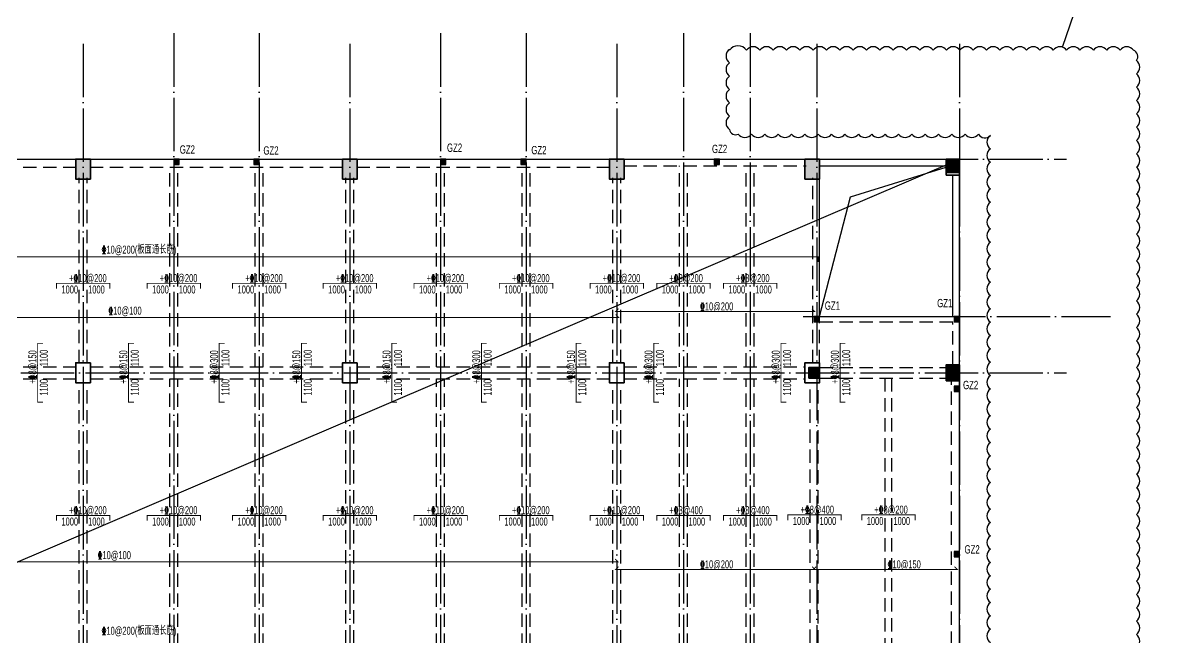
# Model space of a CAD drawing. Extents: x -695511 to 885008, y -751583 to -95266.
# Drawn here: x 565987 to 608510, y -378994 to -355973 of the extents above; entities that cross this region are included whole.
import ezdxf
from ezdxf.enums import TextEntityAlignment as Align

# ---------------------------------------------------------------- set-up
doc = ezdxf.new("R2010")
doc.units = 0
doc.header["$LTSCALE"] = 1000
doc.header["$MEASUREMENT"] = 0
doc.linetypes.add('DOTE', pattern=[2.42, 2, -0.2, 0.02, -0.2])
doc.linetypes.add('线型3', pattern=[750, 500, -250])
for name, color, linetype in [('_0', 7, 'Continuous'), ('DOTE', 1, 'Continuous'), ('GZ', 211, 'Continuous'), ('SEDOTE', 40, 'DOTE'), ('修改说明', 190, 'Continuous'), ('填充', 8, 'Continuous')]:
    doc.layers.add(name, color=color, linetype=linetype)
for name, color, linetype, lineweight in [('BEAM', 4, 'Continuous', 25), ('BEAM-DASH', 4, '线型3', 25), ('HOLE', 7, 'Continuous', 25), ('楼板正筋文字', 7, 'Continuous', 18), ('楼板正筋钢筋', 1, 'Continuous', 35), ('楼板负筋文字', 7, 'Continuous', 18), ('楼板负筋标注', 142, 'Continuous', 18), ('楼板负筋钢筋', 14, 'Continuous', 35), ('砼柱', 2, 'Continuous', 35)]:
    doc.layers.add(name, color=color, linetype=linetype, lineweight=lineweight)
doc.styles.add('样式 1', font='GS_TXT.shx', dxfattribs={"width": 0.7, "height": 375, "bigfont": 'yjkchn.shx'})
doc.styles.add('样式 5', font='GS_TXT.shx', dxfattribs={"width": 0.7, "height": 250, "bigfont": 'yjkchn.shx'})

# ---------------------------------------------------------------- blocks, each defined once
blk = doc.blocks.new('3fmb')
at = {"layer": 'BEAM'}
for p, q in [((323924, -693258), (333424, -693258)), ((333924, -693258), (343424, -693258)), ((343924, -693258), (353424, -693258)), ((353924, -693258), (360774, -693258)), ((361274, -693258), (366024, -693258)), ((361274, -693508), (366024, -693508)), ((361274, -699258), (361274, -693958)), ((366274, -699158), (366274, -693858)), ((366524, -700958), (366524, -693858)), ((361274, -699158), (366274, -699158)), ((366524, -712958), (366524, -701558))]:
    blk.add_line(p, q, dxfattribs=at)
at = {"layer": 'BEAM-DASH', "ltscale": 0.001}
for p, q in [((353924, -693508), (360774, -693508)), ((356024, -701033), (356024, -693508)), ((356324, -701033), (356324, -693508)), ((358524, -701033), (358524, -693508)), ((358824, -701033), (358824, -693508)), ((323924, -693558), (333424, -693558)), ((333524, -700908), (333524, -693958)), ((333824, -700908), (333824, -693958)), ((333924, -693558), (343424, -693558)), ((336924, -701033), (336924, -693558)), ((337224, -701033), (337224, -693558)), ((340124, -701033), (340124, -693558)), ((340424, -701033), (340424, -693558)), ((343524, -700908), (343524, -693958)), ((343824, -700908), (343824, -693958)), ((343924, -693558), (353424, -693558)), ((346924, -701033), (346924, -693558)), ((347224, -701033), (347224, -693558)), ((350124, -701033), (350124, -693558)), ((350424, -701033), (350424, -693558)), ((353524, -700908), (353524, -693958)), ((353824, -700908), (353824, -693958)), ((361024, -699258), (361024, -693958)), ((361024, -700908), (361024, -699258)), ((361274, -700908), (361274, -699258)), ((361274, -699358), (366274, -699358)), ((366274, -700958), (366274, -699358)), ((323924, -701033), (333424, -701033)), ((333924, -701033), (343424, -701033)), ((343924, -701033), (353424, -701033)), ((353924, -701033), (360724, -701033)), ((361274, -701058), (366024, -701058)), ((323924, -701483), (333424, -701483)), ((333524, -712908), (333524, -701608)), ((333824, -712908), (333824, -701608)), ((333924, -701483), (343424, -701483)), ((336924, -713033), (336924, -701483)), ((337224, -713033), (337224, -701483)), ((340124, -713033), (340124, -701483)), ((340424, -713033), (340424, -701483)), ((343524, -712908), (343524, -701608)), ((343824, -712908), (343824, -701608)), ((343924, -701483), (353424, -701483)), ((346924, -713033), (346924, -701483)), ((347224, -713033), (347224, -701483)), ((350124, -713033), (350124, -701483)), ((350424, -713033), (350424, -701483)), ((353524, -712908), (353524, -701608)), ((353824, -712908), (353824, -701608)), ((353924, -701483), (360724, -701483)), ((356024, -713033), (356024, -701483)), ((356324, -713033), (356324, -701483)), ((358524, -713033), (358524, -701483)), ((358824, -713033), (358824, -701483)), ((360924, -712883), (360924, -701608)), ((361224, -712908), (361224, -701608)), ((361274, -701458), (366024, -701458)), ((366224, -712958), (366224, -701558))]:
    blk.add_line(p, q, dxfattribs=at)
for points in [[(363724, -701458), (363724, -713058)], [(363974, -701458), (363974, -713058)]]:
    blk.add_lwpolyline(points, dxfattribs=at)
blk = doc.blocks.new('3fcol')
at = {"layer": '填充'}
h = blk.add_hatch(color=256, dxfattribs=at)
h.dxf.hatch_style = 1
h.paths.add_polyline_path([(260910, -674397), (260360, -674397), (260360, -675147), (260910, -675147)])
h = blk.add_hatch(color=256, dxfattribs=at)
h.dxf.hatch_style = 1
h.paths.add_polyline_path([(270910, -674397), (270360, -674397), (270360, -675147), (270910, -675147)])
h = blk.add_hatch(color=256, dxfattribs=at)
h.dxf.hatch_style = 1
h.paths.add_polyline_path([(280910, -674397), (280360, -674397), (280360, -675147), (280910, -675147)])
h = blk.add_hatch(color=256, dxfattribs=at)
h.dxf.hatch_style = 1
h.paths.add_polyline_path([(288235, -674397), (287685, -674397), (287685, -675147), (288235, -675147)])
h = blk.add_hatch(color=256, dxfattribs=at)
h.dxf.hatch_style = 1
h.paths.add_polyline_path([(293485, -674397), (292985, -674397), (292985, -674897), (293485, -674897)])
h = blk.add_hatch(color=256, dxfattribs=at)
h.dxf.hatch_style = 1
h.paths.add_polyline_path([(288235, -682197), (287835, -682197), (287835, -682597), (288235, -682597)])
h = blk.add_hatch(color=256, dxfattribs=at)
h.dxf.hatch_style = 1
h.paths.add_polyline_path([(293485, -682147), (292985, -682147), (292985, -682647), (293485, -682647)])
at = {"layer": '砼柱', "lineweight": 35}
for points in [[(260910, -674397), (260360, -674397), (260360, -675147), (260910, -675147)], [(270910, -674397), (270360, -674397), (270360, -675147), (270910, -675147)], [(280910, -674397), (280360, -674397), (280360, -675147), (280910, -675147)], [(288235, -674397), (287685, -674397), (287685, -675147), (288235, -675147)], [(293485, -674397), (292985, -674397), (292985, -674897), (293485, -674897)], [(288235, -682197), (287835, -682197), (287835, -682597), (288235, -682597)], [(293485, -682147), (292985, -682147), (292985, -682647), (293485, -682647)]]:
    blk.add_lwpolyline(points, close=True, dxfattribs=at)
blk = doc.blocks.new('2ft')
at = {"layer": '砼柱', "lineweight": 35}
for points in [[(72951, -878440), (72401, -878440), (72401, -879190), (72951, -879190)], [(82951, -878440), (82401, -878440), (82401, -879190), (82951, -879190)], [(92951, -878440), (92401, -878440), (92401, -879190), (92951, -879190)], [(100276, -878440), (99726, -878440), (99726, -879190), (100276, -879190)], [(105526, -878440), (105026, -878440), (105026, -879040), (105526, -879040)], [(72951, -886065), (72401, -886065), (72401, -886815), (72951, -886815)], [(82951, -886065), (82401, -886065), (82401, -886815), (82951, -886815)], [(92951, -886065), (92401, -886065), (92401, -886815), (92951, -886815)], [(100276, -886065), (99726, -886065), (99726, -886815), (100276, -886815)], [(105526, -886140), (105026, -886140), (105026, -886740), (105526, -886740)]]:
    blk.add_lwpolyline(points, close=True, dxfattribs=at)
blk = doc.blocks.new('3fgzz')
at = {"layer": 'GZ'}
h = blk.add_hatch(color=256, dxfattribs=at)
h.dxf.hatch_style = 1
h.paths.add_polyline_path([(269068.5, -678167.5), (269068.5, -677967.5), (268868.5, -677967.5), (268868.5, -678167.5)])
h = blk.add_hatch(color=256, dxfattribs=at)
h.dxf.hatch_style = 1
h.paths.add_polyline_path([(272068.5, -678167.5), (272068.5, -677967.5), (271868.5, -677967.5), (271868.5, -678167.5)])
h = blk.add_hatch(color=256, dxfattribs=at)
h.dxf.hatch_style = 1
h.paths.add_polyline_path([(279068.5, -678167.5), (279068.5, -677967.5), (278868.5, -677967.5), (278868.5, -678167.5)])
h = blk.add_hatch(color=256, dxfattribs=at)
h.dxf.hatch_style = 1
h.paths.add_polyline_path([(282068.5, -678167.5), (282068.5, -677967.5), (281868.5, -677967.5), (281868.5, -678167.5)])
h = blk.add_hatch(color=256, dxfattribs=at)
h.dxf.hatch_style = 1
h.paths.add_polyline_path([(289318.5, -678167.5), (289318.5, -677967.5), (289118.5, -677967.5), (289118.5, -678167.5)])
h = blk.add_hatch(color=256, dxfattribs=at)
h.dxf.hatch_style = 1
h.paths.add_polyline_path([(293068.5, -684067.5), (293068.5, -683867.5), (292868.5, -683867.5), (292868.5, -684067.5)])
h = blk.add_hatch(color=256, dxfattribs=at)
h.dxf.hatch_style = 1
h.paths.add_polyline_path([(298318.5, -684067.5), (298318.5, -683867.5), (298118.5, -683867.5), (298118.5, -684067.5)])
h = blk.add_hatch(color=256, dxfattribs=at)
h.dxf.hatch_style = 1
h.paths.add_polyline_path([(298318.5, -686667.5), (298318.5, -686467.5), (298118.5, -686467.5), (298118.5, -686667.5)])
h = blk.add_hatch(color=256, dxfattribs=at)
h.dxf.hatch_style = 1
h.paths.add_polyline_path([(298318.5, -692867.5), (298318.5, -692667.5), (298118.5, -692667.5), (298118.5, -692867.5)])
for points in [[(269068.5, -678167.5), (269068.5, -677967.5), (268868.5, -677967.5), (268868.5, -678167.5), (269068.5, -678167.5)], [(272068.5, -678167.5), (272068.5, -677967.5), (271868.5, -677967.5), (271868.5, -678167.5), (272068.5, -678167.5)], [(279068.5, -678167.5), (279068.5, -677967.5), (278868.5, -677967.5), (278868.5, -678167.5), (279068.5, -678167.5)], [(282068.5, -678167.5), (282068.5, -677967.5), (281868.5, -677967.5), (281868.5, -678167.5), (282068.5, -678167.5)], [(289318.5, -678167.5), (289318.5, -677967.5), (289118.5, -677967.5), (289118.5, -678167.5), (289318.5, -678167.5)], [(293068.5, -684067.5), (293068.5, -683867.5), (292868.5, -683867.5), (292868.5, -684067.5), (293068.5, -684067.5)], [(298318.5, -684067.5), (298318.5, -683867.5), (298118.5, -683867.5), (298118.5, -684067.5), (298318.5, -684067.5)], [(298318.5, -686667.5), (298318.5, -686467.5), (298118.5, -686467.5), (298118.5, -686667.5), (298318.5, -686667.5)], [(298318.5, -692867.5), (298318.5, -692667.5), (298118.5, -692667.5), (298118.5, -692867.5), (298318.5, -692867.5)]]:
    blk.add_lwpolyline(points, dxfattribs=at)

msp = doc.modelspace()

# ---------------------------------------------------------------- linework, layer by layer
at = {"layer": '_0'}
msp.add_lwpolyline([(508201.2, -400782.8), (601101.2, -361082.8)], dxfattribs=at)
at = {"layer": 'DOTE', "linetype": 'DOTE'}
for p, q in [((568251.2, -356760.8), (568251.2, -401982.8)), ((578251.2, -356760.8), (578251.2, -401982.8)), ((588251.2, -356760.8), (588251.2, -401982.8)), ((595751.2, -356760.8), (595751.2, -401982.8)), ((601101.2, -356760.8), (601101.2, -401982.8)), ((490901.2, -361082.8), (605101.2, -361082.8)), ((490901.2, -369082.8), (605101.2, -369082.8))]:
    msp.add_line(p, q, dxfattribs=at)
at = {"layer": 'HOLE'}
msp.add_lwpolyline([(595851.2, -366982.8), (597006.4, -362489.3), (600601.2, -361382.8)], dxfattribs=at)
at = {"layer": 'SEDOTE', "linetype": 'DOTE'}
for p, q in [((571651.2, -356370.4), (571651.2, -402141)), ((574851.2, -356370.4), (574851.2, -402141)), ((581651.2, -356370.4), (581651.2, -402141)), ((584851.2, -356370.4), (584851.2, -402141)), ((590751.2, -356370.4), (590751.2, -402141)), ((593251.2, -356370.4), (593251.2, -402141))]:
    msp.add_line(p, q, dxfattribs=at)
msp.add_lwpolyline([(595235.7, -366982.8), (606753.5, -366982.8)], dxfattribs=at)
at = {"layer": '修改说明'}
msp.add_lwpolyline([(604959.2, -356889.5), (613251.8, -332723.1), (618403.8, -332723.1)], dxfattribs=at)
for points in [[(592477.3, -356971.1, 0.5206), (592477.3, -357471.1, 0.5206), (592477.3, -357971.1, 0.5206), (592477.3, -358471.1, 0.5206), (592477.3, -358971.1, 0.5206), (592477.3, -359471.1, 0.5206), (592477.3, -359971.1, 0.5206), (592805.4, -360143, 0.5206), (593305.4, -360143, 0.5206), (593805.4, -360143, 0.5206), (594305.4, -360143, 0.5206), (594805.4, -360143, 0.5206), (595305.4, -360143, 0.5206), (595805.4, -360143, 0.5206), (596305.4, -360143, 0.5206), (596805.4, -360143, 0.5206), (597305.4, -360143, 0.5206), (597805.4, -360143, 0.5206), (598305.4, -360143, 0.5206), (598805.4, -360143, 0.5206), (599305.4, -360143, 0.5206), (599805.4, -360143, 0.5206), (600305.4, -360143, 0.5206), (600805.4, -360143, 0.5206), (601305.4, -360143, 0.5206), (601805.4, -360143, 0.5206), (602255.2, -360193.1, 0.5206), (602255.2, -360693.1, 0.5206), (602255.2, -361193.1, 0.5206), (602255.2, -361693.1, 0.5206), (602255.2, -362193.1, 0.5206), (602255.2, -362693.1, 0.5206), (602255.2, -363193.1, 0.5206), (602255.2, -363693.1, 0.5206), (602255.2, -364193.1, 0.5206), (602255.2, -364693.1, 0.5206), (602255.2, -365193.1, 0.5206), (602255.2, -365693.1, 0.5206), (602255.2, -366193.1, 0.5206), (602255.2, -366693.1, 0.5206), (602255.2, -367193.1, 0.5206), (602255.2, -367693.1, 0.5206), (602255.2, -368193.1, 0.5206), (602255.2, -368693.1, 0.5206), (602255.2, -369193.1, 0.5206), (602255.2, -369693.1, 0.5206), (602255.2, -370193.1, 0.5206), (602255.2, -370693.1, 0.5206), (602255.2, -371193.1, 0.5206), (602255.2, -371693.1, 0.5206), (602255.2, -372193.1, 0.5206), (602255.2, -372693.1, 0.5206), (602255.2, -373193.1, 0.5206), (602255.2, -373693.1, 0.5206), (602255.2, -374193.1, 0.5206), (602255.2, -374693.1, 0.5206), (602255.2, -375193.1, 0.5206), (602255.2, -375693.1, 0.5206), (602255.2, -376193.1, 0.5206), (602255.2, -376693.1, 0.5206), (602255.2, -377193.1, 0.5206), (602255.2, -377693.1, 0.5206), (602255.2, -378193.1, 0.5206), (602255.2, -378693.1, 0.5206), (602255.2, -379193.1, 0.5206)], [(607726.9, -379389.9, 0.5206), (607726.9, -378889.9, 0.5206), (607726.9, -378389.9, 0.5206), (607726.9, -377889.9, 0.5206), (607726.9, -377389.9, 0.5206), (607726.9, -376889.9, 0.5206), (607726.9, -376389.9, 0.5206), (607726.9, -375889.9, 0.5206), (607726.9, -375389.9, 0.5206), (607726.9, -374889.9, 0.5206), (607726.9, -374389.9, 0.5206), (607726.9, -373889.9, 0.5206), (607726.9, -373389.9, 0.5206), (607726.9, -372889.9, 0.5206), (607726.9, -372389.9, 0.5206), (607726.9, -371889.9, 0.5206), (607726.9, -371389.9, 0.5206), (607726.9, -370889.9, 0.5206), (607726.9, -370389.9, 0.5206), (607726.9, -369889.9, 0.5206), (607726.9, -369389.9, 0.5206), (607726.9, -368889.9, 0.5206), (607726.9, -368389.9, 0.5206), (607726.9, -367889.9, 0.5206), (607726.9, -367389.9, 0.5206), (607726.9, -366889.9, 0.5206), (607726.9, -366389.9, 0.5206), (607726.9, -365889.9, 0.5206), (607726.9, -365389.9, 0.5206), (607726.9, -364889.9, 0.5206), (607726.9, -364389.9, 0.5206), (607726.9, -363889.9, 0.5206), (607726.9, -363389.9, 0.5206), (607726.9, -362889.9, 0.5206), (607726.9, -362389.9, 0.5206), (607726.9, -361889.9, 0.5206), (607726.9, -361389.9, 0.5206), (607726.9, -360889.9, 0.5206), (607726.9, -360389.9, 0.5206), (607726.9, -359889.9, 0.5206), (607726.9, -359389.9, 0.5206), (607726.9, -358889.9, 0.5206), (607726.9, -358389.9, 0.5206), (607726.9, -357889.9, 0.5206), (607726.9, -357389.9, 0.5206), (607612.8, -357004, 0.5206), (607112.8, -357004, 0.5206), (606612.8, -357004, 0.5206), (606112.8, -357004, 0.5206), (605612.8, -357004, 0.5206), (605112.8, -357004, 0.5206), (604612.8, -357004, 0.5206), (604112.8, -357004, 0.5206), (603612.8, -357004, 0.5206), (603112.8, -357004, 0.5206), (602612.8, -357004, 0.5206), (602112.8, -357004, 0.5206), (601612.8, -357004, 0.5206), (601112.8, -357004, 0.5206), (600612.8, -357004, 0.5206), (600112.8, -357004, 0.5206), (599612.8, -357004, 0.5206), (599112.8, -357004, 0.5206), (598612.8, -357004, 0.5206), (598112.8, -357004, 0.5206), (597612.8, -357004, 0.5206), (597112.8, -357004, 0.5206), (596612.8, -357004, 0.5206), (596112.8, -357004, 0.5206), (595612.8, -357004, 0.5206), (595112.8, -357004, 0.5206), (594612.8, -357004, 0.5206), (594112.8, -357004, 0.5206), (593612.8, -357004, 0.5206), (593112.8, -357004, 0.5206), (592477.3, -357004, 0.5206)]]:
    msp.add_lwpolyline(points, format="xyb", dxfattribs=at)
at = {"layer": '楼板正筋钢筋', "lineweight": 35, "const_width": 35}
for points in [[(548496.4, -366906.2), (548390.4, -367012.3), (588318.4, -367012.3), (588212.3, -366906.2)], [(588315.4, -366688.7), (588209.4, -366794.8), (595677.9, -366794.8), (595571.8, -366688.7)], [(551731.9, -376064.2), (551625.9, -376170.3), (588295.4, -376170.3), (588189.3, -376064.2)], [(588315.4, -376350.7), (588209.4, -376456.8), (595677.9, -376456.8), (595571.8, -376350.7)], [(595724.3, -376350.7), (595618.3, -376456.8), (601012.3, -376456.8), (600906.2, -376350.7)]]:
    msp.add_lwpolyline(points, dxfattribs=at)
at = {"layer": '楼板负筋钢筋', "lineweight": 35, "const_width": 35}
for points in [[(548352.1, -364941.3), (548352.1, -364741.3), (595798, -364741.3), (595798, -364941.3)], [(567251.2, -365935.8), (567251.2, -365735.8), (569251.2, -365735.8), (569251.2, -365935.8)], [(570651.2, -365935.8), (570651.2, -365735.8), (572651.2, -365735.8), (572651.2, -365935.8)], [(573851.2, -365935.8), (573851.2, -365735.8), (575851.2, -365735.8), (575851.2, -365935.8)], [(577251.2, -365935.8), (577251.2, -365735.8), (579251.2, -365735.8), (579251.2, -365935.8)], [(580651.2, -365935.8), (580651.2, -365735.8), (582651.2, -365735.8), (582651.2, -365935.8)], [(583851.2, -365935.8), (583851.2, -365735.8), (585851.2, -365735.8), (585851.2, -365935.8)], [(587251.2, -365935.8), (587251.2, -365735.8), (589251.2, -365735.8), (589251.2, -365935.8)], [(589751.2, -365935.8), (589751.2, -365735.8), (591751.2, -365735.8), (591751.2, -365935.8)], [(592251.2, -365935.8), (592251.2, -365735.8), (594251.2, -365735.8), (594251.2, -365935.8)], [(566748.4, -370182.8), (566548.4, -370182.8), (566548.4, -367982.8), (566748.4, -367982.8)], [(570155.9, -370182.8), (569955.9, -370182.8), (569955.9, -367982.8), (570155.9, -367982.8)], [(573555.2, -370182.8), (573355.2, -370182.8), (573355.2, -367982.8), (573555.2, -367982.8)], [(576639.9, -370182.8), (576439.9, -370182.8), (576439.9, -367982.8), (576639.9, -367982.8)], [(580020.9, -370182.8), (579820.9, -370182.8), (579820.9, -367982.8), (580020.9, -367982.8)], [(583380.7, -370182.8), (583180.7, -370182.8), (583180.7, -367982.8), (583380.7, -367982.8)], [(586927.4, -370182.8), (586727.4, -370182.8), (586727.4, -367982.8), (586927.4, -367982.8)], [(589838.7, -370182.8), (589638.7, -370182.8), (589638.7, -367982.8), (589838.7, -367982.8)], [(594606.2, -370182.8), (594406.2, -370182.8), (594406.2, -367982.8), (594606.2, -367982.8)], [(596820.1, -370182.8), (596620.1, -370182.8), (596620.1, -367982.8), (596820.1, -367982.8)], [(567251.2, -374628.8), (567251.2, -374428.8), (569251.2, -374428.8), (569251.2, -374628.8)], [(570651.2, -374628.8), (570651.2, -374428.8), (572651.2, -374428.8), (572651.2, -374628.8)], [(573851.2, -374628.8), (573851.2, -374428.8), (575851.2, -374428.8), (575851.2, -374628.8)], [(577251.2, -374628.8), (577251.2, -374428.8), (579251.2, -374428.8), (579251.2, -374628.8)], [(580651.2, -374628.8), (580651.2, -374428.8), (582651.2, -374428.8), (582651.2, -374628.8)], [(583851.2, -374628.8), (583851.2, -374428.8), (585851.2, -374428.8), (585851.2, -374628.8)], [(587251.2, -374628.8), (587251.2, -374428.8), (589251.2, -374428.8), (589251.2, -374628.8)], [(589751.2, -374628.8), (589751.2, -374428.8), (591751.2, -374428.8), (591751.2, -374628.8)], [(592251.2, -374628.8), (592251.2, -374428.8), (594251.2, -374428.8), (594251.2, -374628.8)], [(594665.8, -374607.1), (594665.8, -374407.1), (596665.8, -374407.1), (596665.8, -374607.1)], [(597432.4, -374607.1), (597432.4, -374407.1), (599432.4, -374407.1), (599432.4, -374607.1)]]:
    msp.add_lwpolyline(points, dxfattribs=at)

# ---------------------------------------------------------------- block references
for name, p in [('3fmb', (234577.2, 332175.3)), ('3fcol', (307615.9, 313313.7)), ('2ft', (495575.5, 517356.9))]:
    msp.add_blockref(name, p)
at = {"layer": 'GZ', "color": 2}
msp.add_blockref('3fgzz', (302782.7, 316884.7), dxfattribs=at)

# ---------------------------------------------------------------- texts
at = {"layer": 'GZ', "style": '样式 1', "width": 0.7}
for s, p in [('GZ2', (571873.6, -360972.6)), ('GZ2', (575008.1, -361009.1)), ('GZ2', (581888.6, -360904.6)), ('GZ2', (585050.1, -360996.1)), ('GZ2', (591821.1, -360950.6)), ('GZ1', (596048.6, -366819.6)), ('GZ1', (600259.6, -366726.1)), ('GZ2', (601230.1, -369794.1)), ('GZ2', (601285.1, -375951.1))]:
    msp.add_text(s, height=312.5, dxfattribs=at).set_placement(p, align=Align.BOTTOM_LEFT)
at = {"layer": '楼板正筋文字', "style": '样式 5', "width": 0.7}
for s, p in [('%%13210@200(板面通长筋)', (568944.6, -364624.6)), ('%%13210@200', (591373.5, -366749.8)), ('%%13210@100', (569197.9, -366909.8)), ('%%13210@100', (568796.4, -376067.8)), ('%%13210@200', (591373.5, -376411.8)), ('%%13210@150', (598402, -376411.8)), ('%%13210@200(板面通长筋)', (568944.6, -378899.6))]:
    msp.add_text(s, height=300, dxfattribs=at).set_placement(p)
at = {"layer": '楼板负筋文字', "style": '样式 5', "width": 0.7}
for s, p in [('+%%13210@200', (567724.7, -365690.8)), ('+%%13210@200', (571124.7, -365690.8)), ('+%%13210@200', (574324.7, -365690.8)), ('+%%13210@200', (577724.7, -365690.8)), ('+%%13210@200', (581124.7, -365690.8)), ('+%%13210@200', (584324.7, -365690.8)), ('+%%13210@200', (587724.7, -365690.8)), ('+%%1328@200', (590224.7, -365690.8)), ('+%%1328@200', (592724.7, -365690.8)), ('+%%13210@200', (567724.7, -374383.8)), ('+%%13210@200', (571124.7, -374383.8)), ('+%%13210@200', (574324.7, -374383.8)), ('+%%13210@200', (577724.7, -374383.8)), ('+%%13210@200', (581124.7, -374383.8)), ('+%%13210@200', (584324.7, -374383.8)), ('+%%13210@200', (587724.7, -374383.8)), ('+%%1328@400', (590224.7, -374383.8)), ('+%%1328@400', (592724.7, -374383.8)), ('+%%1328@400', (595139.3, -374362.1)), ('+%%1328@200', (597905.9, -374362.1))]:
    msp.add_text(s, height=300, dxfattribs=at).set_placement(p)
for s, p in [('+%%1328@150', (566503.4, -369496.3)), ('+%%1328@150', (569910.9, -369496.3)), ('+%%1328@300', (573310.2, -369496.3)), ('+%%1328@150', (576394.9, -369496.3)), ('+%%1328@150', (579775.9, -369496.3)), ('+%%1328@300', (583135.7, -369496.3)), ('+%%1328@150', (586682.4, -369496.3)), ('+%%1328@300', (589593.7, -369496.3)), ('+%%1328@300', (594361.2, -369496.3)), ('+%%1328@300', (596575.1, -369496.3))]:
    msp.add_text(s, height=300, rotation=89.99999, dxfattribs=at).set_placement(p)
at = {"layer": '楼板负筋标注', "style": '样式 5', "width": 0.7}
for p in [(567751.2, -365815.8), (568751.2, -365815.8), (571151.2, -365815.8), (572151.2, -365815.8), (574351.2, -365815.8), (575351.2, -365815.8), (577751.2, -365815.8), (578751.2, -365815.8), (581151.2, -365815.8), (582151.2, -365815.8), (584351.2, -365815.8), (585351.2, -365815.8), (587751.2, -365815.8), (588751.2, -365815.8), (590251.2, -365815.8), (591251.2, -365815.8), (592751.2, -365815.8), (593751.2, -365815.8), (567751.2, -374508.8), (568751.2, -374508.8), (571151.2, -374508.8), (572151.2, -374508.8), (574351.2, -374508.8), (575351.2, -374508.8), (577751.2, -374508.8), (578751.2, -374508.8), (581151.2, -374508.8), (582151.2, -374508.8), (584351.2, -374508.8), (585351.2, -374508.8), (587751.2, -374508.8), (588751.2, -374508.8), (590251.2, -374508.8), (591251.2, -374508.8), (592751.2, -374508.8), (593751.2, -374508.8), (595165.8, -374487.1), (596165.8, -374487.1), (597932.4, -374487.1), (598932.4, -374487.1)]:
    msp.add_text('1000', height=300, dxfattribs=at).set_placement(p, align=Align.TOP_CENTER)
for p in [(566628.4, -368532.8), (570035.9, -368532.8), (573435.2, -368532.8), (576519.9, -368532.8), (579900.9, -368532.8), (583260.7, -368532.8), (586807.4, -368532.8), (589718.7, -368532.8), (594486.2, -368532.8), (596700.1, -368532.8), (566628.4, -369632.8), (570035.9, -369632.8), (573435.2, -369632.8), (576519.9, -369632.8), (579900.9, -369632.8), (583260.7, -369632.8), (586807.4, -369632.8), (589718.7, -369632.8), (594486.2, -369632.8), (596700.1, -369632.8)]:
    msp.add_text('1100', height=300, rotation=89.99999, dxfattribs=at).set_placement(p, align=Align.TOP_CENTER)

doc.saveas('drawing.dxf')
